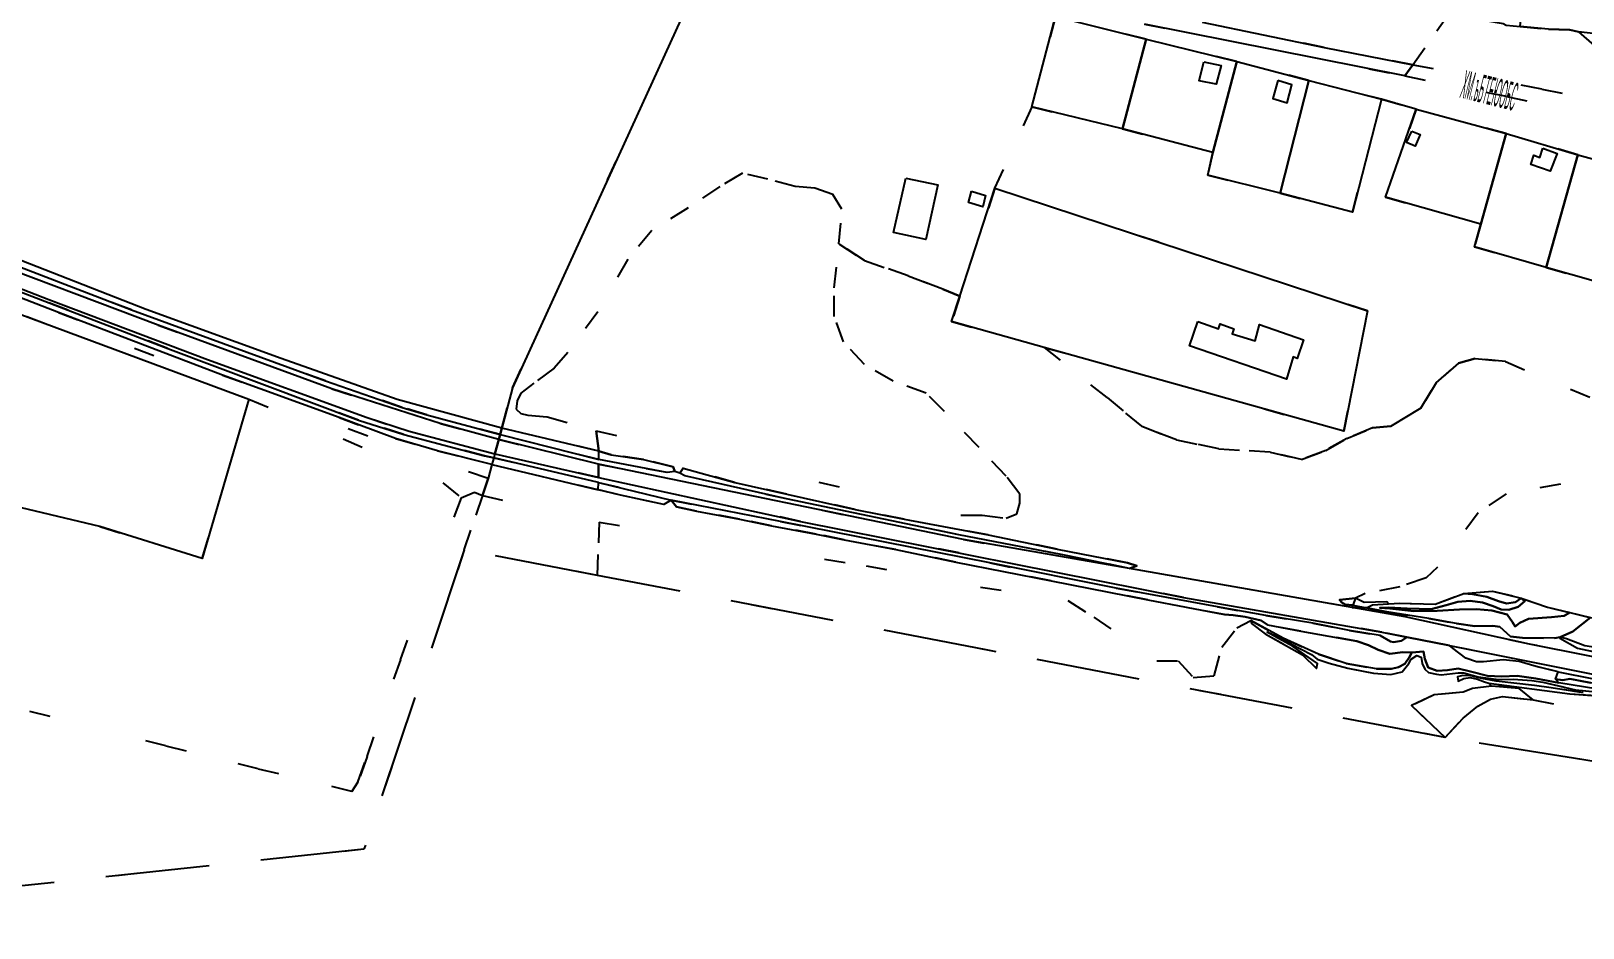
# Model space of a CAD drawing. Extents: x -14.1 to 15.6, y -19 to 8.9.
# Drawn here: x -2.91 to 4.56, y -12.36 to -8.04 of the extents above; entities that cross this region are included whole.
import ezdxf

# ---------------------------------------------------------------- set-up
doc = ezdxf.new("R2010")
doc.units = 0
doc.header["$MEASUREMENT"] = 0
doc.linetypes.add('DASHED', pattern=[0.75, 0.5, -0.25])
doc.linetypes.add('DOT', pattern=[1, 0, -1])
doc.layers.get('0').update_dxf_attribs({"linetype": 'CONTINUOUS'})

msp = doc.modelspace()

# ---------------------------------------------------------------- linework, layer by layer
at = {"color": 7, "linetype": 'Continuous'}
for points in [[(-2.8198, -7.2917), (-2.7028, -7.2187), (-2.6288, -7.1957), (-2.4338, -7.2197), (-1.8138, -7.3957), (-0.9188, -7.6757), (-0.1768, -7.8887), (0.2162, -7.9847), (-0.5948, -9.7577), (-0.6468, -9.9527), (-1.1508, -9.8147), (-1.7078, -9.6177), (-2.3588, -9.3807), (-3.5198, -8.9277), (-3.4218, -8.3907), (-3.3478, -8.1067), (-3.1328, -8.1577), (-3.0438, -8.0847), (-2.9798, -7.9037), (-2.9308, -7.6917), (-2.8868, -7.5407)], [(4.2562, -8.0187), (4.2602, -7.9817), (4.2662, -7.9147), (4.2662, -7.8897), (4.2842, -7.7397), (4.4842, -7.7547), (4.5202, -7.7577), (4.5672, -7.7617), (4.7292, -7.7737), (4.9552, -7.7937), (4.9142, -8.0667), (4.9112, -8.0877), (4.5372, -8.0447), (4.4952, -8.0347), (4.3922, -8.0317)], [(4.2562, -8.0187), (4.2602, -7.9817), (4.2662, -7.9147), (4.2662, -7.8897), (4.2842, -7.7397), (4.4842, -7.7547), (4.5202, -7.7577), (4.5672, -7.7617), (4.7292, -7.7737), (4.9552, -7.7937), (4.9142, -8.0667), (4.9112, -8.0877), (4.5372, -8.0447), (4.4952, -8.0347), (4.3922, -8.0317)], [(2.0192, -7.9707), (2.4552, -8.0787), (2.3422, -8.5117), (1.9052, -8.4057)], [(2.0192, -7.9707), (2.4552, -8.0787), (2.3422, -8.5117), (1.9052, -8.4057)], [(2.4552, -8.0787), (2.8922, -8.1867), (2.7772, -8.6257), (2.3422, -8.5117)], [(2.4552, -8.0787), (2.8922, -8.1867), (2.7772, -8.6257), (2.3422, -8.5117)], [(2.7332, -8.1887), (2.8172, -8.2057), (2.7932, -8.2967), (2.7102, -8.2807)], [(2.8922, -8.1867), (3.2392, -8.2787), (3.1012, -8.8217), (2.7522, -8.7347), (2.7772, -8.6257)], [(2.8922, -8.1867), (3.2392, -8.2787), (3.1012, -8.8217), (2.7522, -8.7347), (2.7772, -8.6257)], [(3.0892, -8.2787), (3.0662, -8.3657), (3.1342, -8.3857), (3.1572, -8.2987)], [(3.2392, -8.2787), (3.5882, -8.3687), (3.4492, -8.9127), (3.1012, -8.8217)], [(3.2392, -8.2787), (3.5882, -8.3687), (3.4492, -8.9127), (3.1012, -8.8217)], [(3.7562, -8.4157), (4.1892, -8.5337), (4.0672, -8.9707), (3.6082, -8.8407)], [(3.7562, -8.4157), (4.1892, -8.5337), (4.0672, -8.9707), (3.6082, -8.8407)], [(3.7342, -8.5217), (3.7752, -8.5377), (3.7512, -8.5947), (3.7092, -8.5777)], [(4.1892, -8.5337), (4.5342, -8.6367), (4.3812, -9.1787), (4.0362, -9.0787), (4.0672, -8.9707)], [(4.1892, -8.5337), (4.5342, -8.6367), (4.3812, -9.1787), (4.0362, -9.0787), (4.0672, -8.9707)], [(-0.6608, -10.0077), (-0.9438, -9.9297), (-1.4648, -9.7637), (-2.3008, -9.4567), (-3.1958, -9.1197), (-4.3788, -8.6537), (-4.4018, -8.7197), (-2.8268, -9.3337), (-2.0638, -9.6217), (-1.2948, -9.9017), (-1.0928, -9.9677), (-0.6798, -10.0757)], [(-0.6548, -9.9837), (-0.6468, -9.9527), (-1.1508, -9.8147), (-1.7078, -9.6177), (-2.3588, -9.3807), (-3.5198, -8.9277), (-4.3598, -8.5997), (-4.3718, -8.6347), (-2.4298, -9.3827), (-1.4958, -9.7247), (-1.1258, -9.8527), (-1.0068, -9.8887)], [(4.3662, -8.6037), (4.4342, -8.6307), (4.4012, -8.7147), (4.3072, -8.6837), (4.3222, -8.6387), (4.3512, -8.6497)], [(4.5342, -8.6367), (4.8812, -8.7307), (4.7272, -9.2767), (4.3812, -9.1787)], [(4.5342, -8.6367), (4.8812, -8.7307), (4.7272, -9.2767), (4.3812, -9.1787)], [(-0.6848, -10.0957), (-0.6938, -10.1277), (-0.9558, -10.0617), (-1.1588, -10.0017), (-1.4298, -9.9017), (-1.9908, -9.6977), (-2.7808, -9.3957), (-4.4168, -8.7617), (-4.4088, -8.7397), (-2.7338, -9.3847), (-2.2548, -9.5687), (-1.3368, -9.9137), (-1.1178, -9.9837), (-0.7298, -10.0857)], [(1.2982, -8.7487), (1.4532, -8.7807), (1.3952, -9.0437), (1.2402, -9.0107)], [(1.7272, -8.7977), (2.5162, -9.0577), (3.5212, -9.3877), (3.4072, -9.9667), (1.9642, -9.5637), (1.5192, -9.4397), (1.5582, -9.3177)], [(1.7272, -8.7977), (2.5162, -9.0577), (3.5212, -9.3877), (3.4072, -9.9667), (1.9642, -9.5637), (1.5192, -9.4397), (1.5582, -9.3177)], [(1.6142, -8.8107), (1.6822, -8.8317), (1.6692, -8.8867), (1.6012, -8.8667)], [(-3.9648, -9.0327), (-1.8638, -9.8127), (-2.0888, -10.5797), (-2.5808, -10.4267), (-3.0598, -10.3117), (-3.1528, -10.2937), (-3.3608, -10.2227), (-4.2638, -9.9827), (-4.4528, -9.9317), (-4.3458, -9.6597)], [(-3.9648, -9.0327), (-1.8638, -9.8127), (-2.0888, -10.5797), (-2.5808, -10.4267), (-3.0598, -10.3117), (-3.1528, -10.2937), (-3.3608, -10.2227), (-4.2638, -9.9827), (-4.4528, -9.9317), (-4.3458, -9.6597)], [(2.7052, -9.4387), (2.8042, -9.4747), (2.8122, -9.4497), (2.8782, -9.4737), (2.8692, -9.4987), (2.9802, -9.5317), (3.0022, -9.4527), (3.2132, -9.5267), (3.1832, -9.6167), (3.1642, -9.6097), (3.1322, -9.7167), (2.6642, -9.5567)], [(-0.6608, -10.0077), (-0.6798, -10.0757), (-0.1808, -10.1907), (-0.1808, -10.1257)], [(-0.6548, -9.9837), (-0.1798, -10.1037), (-0.1798, -10.0627), (-0.6468, -9.9527)], [(-0.1798, -10.1037), (-0.1798, -10.0627), (-0.1198, -10.0807), (0.0362, -10.1037), (0.1792, -10.1387), (0.1862, -10.1607), (0.1492, -10.1667)], [(-0.1818, -10.2497), (-0.1808, -10.2137), (-0.6848, -10.0957), (-0.6938, -10.1277)], [(6.8332, -11.4847), (6.0422, -11.3297), (5.4152, -11.2137), (4.3012, -10.9927), (3.7022, -10.8617), (3.4472, -10.8167), (2.3752, -10.6287), (1.5762, -10.4887), (-0.1808, -10.1257), (-0.1808, -10.1907), (0.7912, -10.4017), (2.6352, -10.7677), (3.5902, -10.9347), (3.7112, -10.9587), (3.9162, -10.9997), (5.4262, -11.3007), (6.2092, -11.4417), (6.8202, -11.5537)], [(0.2102, -10.1687), (0.2262, -10.1457), (0.4762, -10.2137), (0.7252, -10.2707), (1.0542, -10.3437), (1.2912, -10.3907), (1.6952, -10.4667), (2.0272, -10.5347), (2.3662, -10.6007), (2.4112, -10.6157), (2.3752, -10.6287), (2.0702, -10.5657), (1.5532, -10.4657), (0.7242, -10.2937), (0.2352, -10.1827)], [(0.1692, -10.2997), (0.1342, -10.3207), (-0.0748, -10.2747), (-0.1818, -10.2497), (-0.1808, -10.2137)], [(4.4392, -11.1257), (4.3332, -11.1007), (4.2512, -11.0767), (4.1742, -11.0687), (4.0802, -11.0787), (4.0462, -11.0777), (3.9952, -11.0597), (3.9342, -11.0137), (3.9162, -10.9997), (3.7112, -10.9587), (3.6852, -10.9767), (3.6462, -10.9837), (3.6322, -10.9807), (3.5822, -10.9517), (3.4342, -10.9267), (3.2582, -10.8917), (3.0312, -10.8547), (2.7992, -10.8127), (2.3122, -10.7237), (1.7032, -10.6017), (0.6952, -10.4017), (0.1692, -10.2997), (0.1952, -10.3317), (0.2902, -10.3517), (0.4972, -10.3907), (0.6522, -10.4227), (0.8672, -10.4627), (1.0012, -10.4907), (1.2502, -10.5377), (1.5392, -10.5977), (1.9982, -10.6877), (2.4642, -10.7797), (2.8332, -10.8507), (2.8742, -10.8537), (2.9332, -10.8607), (3.0102, -10.8787), (3.0392, -10.8997), (3.2012, -10.9307), (3.4702, -10.9787), (3.5262, -10.9977), (3.5732, -11.0207), (3.6292, -11.0397), (3.6922, -11.0307), (3.7342, -11.0327), (3.7912, -11.0287), (3.7972, -11.0637), (3.8142, -11.1047), (3.8562, -11.1207), (3.9072, -11.1177), (3.9582, -11.1107), (4.0172, -11.1247), (4.0992, -11.1447), (4.1672, -11.1487), (4.2412, -11.1447), (4.3322, -11.1587), (4.4432, -11.1797), (4.4272, -11.1617)], [(3.5172, -10.8177), (3.5462, -10.8037), (3.6232, -10.7987), (3.6772, -10.7957), (3.8472, -10.7997), (3.9852, -10.7487), (4.0262, -10.7517), (4.0962, -10.7647), (4.1522, -10.7857), (4.1902, -10.7977), (4.2342, -10.7907), (4.2612, -10.7707), (4.2792, -10.7857), (4.2472, -10.8137), (4.2022, -10.8277), (4.1642, -10.8267), (4.1262, -10.8097), (4.0752, -10.7917), (4.0152, -10.7847), (3.9562, -10.7897), (3.9002, -10.8047), (3.8282, -10.8247), (3.7122, -10.8207), (3.6222, -10.8157), (3.5812, -10.8187), (3.6292, -10.8217), (3.7452, -10.8347), (3.8562, -10.8327), (3.9642, -10.8257), (4.0462, -10.8247), (4.1192, -10.8307), (4.1942, -10.8497), (4.2202, -10.8877), (4.2322, -10.9077), (4.2542, -10.8897), (4.2962, -10.8707), (4.4072, -10.8627), (4.4682, -10.8567), (4.4952, -10.8407), (4.5952, -10.8647), (4.5092, -10.9317), (4.4482, -10.9587), (4.4222, -10.9647), (4.2682, -10.9627), (4.2092, -10.9557), (4.1592, -10.9087), (4.1252, -10.9047), (4.0382, -10.9067), (3.9492, -10.8937), (3.8162, -10.8697), (3.6152, -10.8367)], [(4.1232, -10.7377), (4.2612, -10.7707), (4.2342, -10.7907), (4.1902, -10.7977), (4.1522, -10.7857), (4.0962, -10.7647), (4.0262, -10.7517), (3.9852, -10.7487)], [(3.4512, -10.8047), (3.4132, -10.8017), (3.3972, -10.7927), (3.3872, -10.7787), (3.4632, -10.7707)], [(3.4512, -10.8047), (3.5172, -10.8177), (3.5462, -10.8037), (3.6232, -10.7987), (3.6142, -10.7887), (3.5052, -10.7917), (3.4632, -10.7707)], [(4.2612, -10.7707), (4.3882, -10.8147), (4.4952, -10.8407), (4.4682, -10.8567), (4.4072, -10.8627), (4.2962, -10.8707), (4.2542, -10.8897), (4.2322, -10.9077), (4.2202, -10.8877), (4.1942, -10.8497), (4.1192, -10.8307), (4.0462, -10.8247), (3.9642, -10.8257), (3.8562, -10.8327), (3.7452, -10.8347), (3.6292, -10.8217), (3.5812, -10.8187), (3.6222, -10.8157), (3.7122, -10.8207), (3.8282, -10.8247), (3.9002, -10.8047), (3.9562, -10.7897), (4.0152, -10.7847), (4.0752, -10.7917), (4.1262, -10.8097), (4.1642, -10.8267), (4.2022, -10.8277), (4.2472, -10.8137), (4.2792, -10.7857)], [(4.5952, -10.8647), (5.1902, -10.9777), (5.1672, -11.0177), (5.1392, -11.0437), (5.0472, -11.0877), (4.8552, -11.0487), (4.6632, -11.0157), (4.5672, -11.0007), (4.4792, -10.9677), (4.4482, -10.9587), (4.5092, -10.9317)], [(6.8172, -11.5817), (6.8142, -11.6047), (6.6302, -11.5697), (6.0752, -11.4657), (5.6952, -11.3927), (5.2642, -11.3147), (4.8172, -11.2207), (4.4962, -11.1597), (4.4622, -11.1657), (4.4272, -11.1617), (4.4392, -11.1257), (4.9332, -11.2247), (5.2602, -11.2867), (5.8512, -11.4037), (6.3672, -11.4987)], [(3.8952, -11.4427), (3.9822, -11.3487), (4.0532, -11.2917), (4.1142, -11.2577), (4.1712, -11.2457), (4.3192, -11.2617), (4.2522, -11.2057), (4.1182, -11.1947), (4.0272, -11.2067), (3.9812, -11.2237), (3.8422, -11.2367), (3.7332, -11.2887)]]:
    msp.add_lwpolyline(points, close=True, dxfattribs=at)
at = {"color": 6, "linetype": 'DASHED'}
msp.add_lwpolyline([(6.7742, -11.9067), (3.8952, -11.4427), (-0.1858, -10.6617), (-0.8268, -10.5387), (-1.3098, -11.9807), (-4.8508, -12.3597), (-5.6578, -12.1317), (-5.8118, -12.0887), (-5.8548, -12.0757), (-6.2408, -11.9667), (-7.3448, -11.6547), (-6.4758, -9.6717), (-4.5418, -9.1347), (-8.3978, -7.3377)], dxfattribs=at)
at = {"color": 7, "linetype": 'DOT'}
for points in [[(4.8812, -8.7307), (4.5342, -8.6367), (4.1892, -8.5337), (3.7562, -8.4157), (3.6542, -8.3877), (3.5882, -8.3687), (3.2392, -8.2787), (2.8922, -8.1867), (2.4552, -8.0787), (2.0192, -7.9707), (1.9052, -8.4057), (1.7272, -8.7977), (1.5582, -9.3177), (1.4772, -9.2837), (1.3102, -9.2187), (1.1002, -9.1457), (0.9762, -9.0657), (0.9912, -8.8987), (0.9472, -8.8267), (0.8602, -8.7977), (0.7662, -8.7897), (0.6352, -8.7537), (0.5122, -8.7247), (0.4032, -8.7897), (0.2512, -8.8917), (0.0762, -9.0007), (-0.0398, -9.1387), (-0.1848, -9.3927), (-0.3288, -9.5877), (-0.3948, -9.6637), (-0.4928, -9.7367), (-0.5548, -9.7847), (-0.5728, -9.8207), (-0.5768, -9.8607), (-0.5548, -9.8827), (-0.5218, -9.8897), (-0.4278, -9.8977), (-0.1918, -9.9657), (-0.1798, -10.0627), (-0.6468, -9.9527), (-0.5948, -9.7577), (0.2162, -7.9847)], [(3.9132, -7.9587), (3.7392, -8.2027), (3.3132, -8.1197), (2.7262, -7.9977)], [(4.8672, -8.4207), (4.3602, -8.3197), (3.7392, -8.2027), (3.9132, -7.9587), (3.9752, -7.9757), (4.0892, -7.9897), (4.1742, -8.0037), (4.1882, -8.0117), (4.2562, -8.0187), (4.3922, -8.0317), (4.4952, -8.0347), (4.5372, -8.0447), (4.6842, -8.1717)], [(2.4482, -8.0077), (3.7012, -8.2567), (4.1902, -8.3557), (5.2342, -8.5717)], [(4.9112, -8.0877), (4.5372, -8.0447), (4.6842, -8.1717)], [(5.2342, -8.5717), (4.1902, -8.3557), (3.7012, -8.2567), (3.7392, -8.2027), (4.3602, -8.3197), (4.8672, -8.4207)], [(4.5912, -9.8057), (4.1852, -9.6317), (4.0402, -9.6177), (3.9602, -9.6397), (3.8512, -9.7337), (3.7782, -9.8567), (3.6332, -9.9437), (3.5462, -9.9517), (3.4222, -10.0017), (3.3202, -10.0597), (3.2042, -10.1037), (3.0522, -10.0677), (2.8052, -10.0527), (2.6022, -10.0097), (2.4352, -9.9437), (2.2682, -9.8057), (1.9642, -9.5637), (3.4072, -9.9667), (3.5212, -9.3877), (2.5162, -9.0577), (1.7272, -8.7977), (1.9052, -8.4057), (2.3422, -8.5117), (2.7772, -8.6257), (2.7522, -8.7347), (3.1012, -8.8217), (3.4492, -8.9127), (3.5882, -8.3687), (3.7562, -8.4157), (3.6082, -8.8407), (4.0672, -8.9707), (4.0362, -9.0787), (4.3812, -9.1787), (4.7272, -9.2767)], [(-3.9648, -9.0327), (-1.8638, -9.8127), (-1.4108, -10.0037), (-0.9308, -10.2157), (-0.8428, -10.2877), (-0.7778, -10.2617), (-0.7398, -10.2767), (-0.7118, -10.1957), (-1.2918, -9.9917), (-3.9548, -8.9877)], [(4.9102, -10.2007), (4.4502, -10.2227), (4.1882, -10.2697), (4.0542, -10.3607), (3.8582, -10.6217), (3.8042, -10.6727), (3.6772, -10.7167), (3.5102, -10.7487), (3.4632, -10.7707), (3.3872, -10.7787), (3.3972, -10.7927), (3.4132, -10.8017), (3.4512, -10.8047), (3.4472, -10.8167), (2.3752, -10.6287), (2.4112, -10.6157), (2.3662, -10.6007), (2.0272, -10.5347), (1.6952, -10.4667), (1.2912, -10.3907), (1.0542, -10.3437), (0.7252, -10.2707), (0.4762, -10.2137), (0.2262, -10.1457), (0.2102, -10.1687), (0.1862, -10.1607), (0.1792, -10.1387), (0.0362, -10.1037), (-0.1198, -10.0807), (-0.1798, -10.0627), (-0.1918, -9.9657), (1.5642, -10.3717), (1.6662, -10.3717), (1.7822, -10.3867), (1.8332, -10.3647), (1.8472, -10.3137), (1.8472, -10.2707), (1.7822, -10.1837), (1.6512, -10.0457), (1.4842, -9.8717), (1.3972, -9.7847), (1.2372, -9.7267), (1.1002, -9.6467), (0.9982, -9.5377), (0.9542, -9.4147), (0.9542, -9.2767), (0.9762, -9.0657), (1.1002, -9.1457), (1.3102, -9.2187), (1.4772, -9.2837), (1.5582, -9.3177), (1.5192, -9.4397), (1.9642, -9.5637), (2.2682, -9.8057), (2.4352, -9.9437), (2.6022, -10.0097), (2.8052, -10.0527), (3.0522, -10.0677), (3.2042, -10.1037), (3.3202, -10.0597), (3.4222, -10.0017), (3.5462, -9.9517), (3.6332, -9.9437), (3.7782, -9.8567), (3.8512, -9.7337), (3.9602, -9.6397), (4.0402, -9.6177), (4.1852, -9.6317), (4.5912, -9.8057)], [(-3.0598, -10.3117), (-2.5808, -10.4267), (-2.0888, -10.5797), (-1.8638, -9.8127), (-1.4108, -10.0037), (-0.9308, -10.2157), (-0.8428, -10.2877), (-1.1348, -11.0677), (-1.2948, -11.5337), (-1.3388, -11.6577), (-1.3678, -11.7017), (-1.8188, -11.5927), (-2.2638, -11.4827), (-2.9198, -11.3157)], [(4.9102, -10.2007), (4.4502, -10.2227), (4.1882, -10.2697), (4.0542, -10.3607), (3.8582, -10.6217), (3.8042, -10.6727), (3.6772, -10.7167), (3.5102, -10.7487), (3.4632, -10.7707), (3.4512, -10.8047), (3.4472, -10.8167), (3.5172, -10.8177), (3.5462, -10.8037), (3.6232, -10.7987), (3.6772, -10.7957), (3.8472, -10.7997), (3.9852, -10.7487), (4.1232, -10.7377), (4.2612, -10.7707), (4.3882, -10.8147), (4.4952, -10.8407), (4.5952, -10.8647)], [(-2.9198, -11.3157), (-2.2638, -11.4827), (-1.8188, -11.5927), (-1.3678, -11.7017), (-1.3388, -11.6577), (-1.2948, -11.5337), (-1.1348, -11.0677), (-0.8428, -10.2877), (-0.7778, -10.2617), (-0.7398, -10.2767), (-0.8268, -10.5387), (-1.3098, -11.9807), (-4.8508, -12.3597)], [(4.5602, -11.2267), (4.4062, -11.2037), (4.3252, -11.1917), (4.1412, -11.1707), (4.0722, -11.1577), (4.0202, -11.1457), (3.9802, -11.1437), (3.9552, -11.1497), (3.9572, -11.1707), (3.9852, -11.1577), (4.0162, -11.1537), (4.0512, -11.1607), (4.0852, -11.1737), (4.1052, -11.1807), (4.1182, -11.1947), (4.0272, -11.2067), (3.9812, -11.2237), (3.8422, -11.2367), (3.7332, -11.2887), (3.8952, -11.4427), (-0.1858, -10.6617), (-0.1778, -10.4057), (1.1072, -10.6157), (1.6582, -10.7177), (2.0792, -10.7827), (2.2032, -10.8627), (2.5072, -11.0727), (2.6092, -11.0727), (2.6822, -11.1527), (2.7832, -11.1457), (2.8202, -11.0077), (2.8922, -10.9137), (2.9592, -10.8787), (2.9632, -10.8927), (3.0282, -10.9427), (3.2092, -11.0447), (3.2752, -11.1097), (3.2802, -11.0867), (3.1602, -11.0027), (3.0382, -10.9357), (3.0522, -10.9397), (3.2512, -11.0427), (3.2792, -11.0657), (3.3362, -11.0837), (3.4272, -11.1087), (3.5502, -11.1327), (3.6332, -11.1387), (3.6882, -11.1267), (3.7212, -11.0857), (3.7322, -11.0657), (3.7592, -11.0477), (3.7802, -11.0557), (3.7852, -11.0857), (3.7982, -11.1137), (3.8152, -11.1287), (3.8532, -11.1377), (3.8762, -11.1407), (3.9572, -11.1307), (3.9852, -11.1307), (4.0542, -11.1507), (4.1532, -11.1637), (4.2232, -11.1617), (4.3132, -11.1687), (4.3652, -11.1767), (4.5232, -11.2127), (4.6852, -11.2297)], [(5.4152, -11.2137), (4.3012, -10.9927), (3.7022, -10.8617), (3.4472, -10.8167), (3.5172, -10.8177), (3.6152, -10.8367), (3.8162, -10.8697), (3.9492, -10.8937), (4.0382, -10.9067), (4.1252, -10.9047), (4.1592, -10.9087), (4.2092, -10.9557), (4.2682, -10.9627), (4.4222, -10.9647), (4.4482, -10.9587), (4.4472, -10.9637), (4.5322, -11.0117), (4.6442, -11.0367)]]:
    msp.add_lwpolyline(points, dxfattribs=at)
at = {"color": 7, "linetype": 'Continuous'}
for points in [[(2.7262, -7.9977), (3.3132, -8.1197), (3.7392, -8.2027), (3.7012, -8.2567), (2.4482, -8.0077)], [(4.5602, -11.2267), (4.4062, -11.2037), (4.3252, -11.1917), (4.1412, -11.1707), (4.0722, -11.1577), (4.0202, -11.1457), (3.9802, -11.1437), (3.9552, -11.1497), (3.9572, -11.1707), (3.9852, -11.1577), (4.0162, -11.1537), (4.0512, -11.1607), (4.0852, -11.1737), (4.1052, -11.1807), (4.4962, -11.2317), (5.0052, -11.2707), (4.4432, -11.1797), (4.3322, -11.1587), (4.2412, -11.1447), (4.1672, -11.1487), (4.0992, -11.1447), (4.0172, -11.1247), (3.9582, -11.1107), (3.9072, -11.1177), (3.8562, -11.1207), (3.8142, -11.1047), (3.7972, -11.0637), (3.7912, -11.0287), (3.7342, -11.0327), (3.7222, -11.0577), (3.7012, -11.0877), (3.6702, -11.1037), (3.6362, -11.1117), (3.5652, -11.1117), (3.4192, -11.0857), (3.2862, -11.0417), (3.1152, -10.9637), (2.9592, -10.8787), (2.9632, -10.8927), (3.0282, -10.9427), (3.2092, -11.0447), (3.2752, -11.1097), (3.2802, -11.0867), (3.1602, -11.0027), (3.0382, -10.9357), (3.0522, -10.9397), (3.2512, -11.0427), (3.2792, -11.0657), (3.3362, -11.0837), (3.4272, -11.1087), (3.5502, -11.1327), (3.6332, -11.1387), (3.6882, -11.1267), (3.7212, -11.0857), (3.7322, -11.0657), (3.7592, -11.0477), (3.7802, -11.0557), (3.7852, -11.0857), (3.7982, -11.1137), (3.8152, -11.1287), (3.8532, -11.1377), (3.8762, -11.1407), (3.9572, -11.1307), (3.9852, -11.1307), (4.0542, -11.1507), (4.1532, -11.1637), (4.2232, -11.1617), (4.3132, -11.1687), (4.3652, -11.1767), (4.5232, -11.2127), (4.6852, -11.2297)], [(4.5672, -11.0007), (4.4792, -10.9677), (4.4482, -10.9587), (4.4472, -10.9637), (4.5322, -11.0117), (4.6442, -11.0367)]]:
    msp.add_lwpolyline(points, dxfattribs=at)
at = {"color": 7, "linetype": 'DOT'}
for points in [[(-4.3788, -8.6537), (-3.1958, -9.1197), (-2.3008, -9.4567), (-1.4648, -9.7637), (-0.9438, -9.9297), (-0.6608, -10.0077), (-0.6548, -9.9837), (-1.0068, -9.8887), (-1.1258, -9.8527), (-1.4958, -9.7247), (-2.4298, -9.3827), (-4.3718, -8.6347)], [(-4.4018, -8.7197), (-2.8268, -9.3337), (-2.0638, -9.6217), (-1.2948, -9.9017), (-1.0928, -9.9677), (-0.6798, -10.0757), (-0.6848, -10.0957), (-0.7298, -10.0857), (-1.1178, -9.9837), (-1.3368, -9.9137), (-2.2548, -9.5687), (-2.7338, -9.3847), (-4.4088, -8.7397)], [(-0.4278, -9.8977), (-0.1918, -9.9657), (1.5642, -10.3717), (1.6662, -10.3717), (1.7822, -10.3867), (1.8332, -10.3647), (1.8472, -10.3137), (1.8472, -10.2707), (1.7822, -10.1837), (1.6512, -10.0457), (1.4842, -9.8717), (1.3972, -9.7847), (1.2372, -9.7267), (1.1002, -9.6467), (0.9982, -9.5377), (0.9542, -9.4147), (0.9542, -9.2767), (0.9762, -9.0657), (0.9912, -8.8987), (0.9472, -8.8267), (0.8602, -8.7977), (0.7662, -8.7897), (0.6352, -8.7537), (0.5122, -8.7247), (0.4032, -8.7897), (0.2512, -8.8917), (0.0762, -9.0007), (-0.0398, -9.1387), (-0.1848, -9.3927), (-0.3288, -9.5877), (-0.3948, -9.6637), (-0.4928, -9.7367), (-0.5548, -9.7847), (-0.5728, -9.8207), (-0.5768, -9.8607), (-0.5768, -9.8607), (-0.5548, -9.8827), (-0.5218, -9.8897)], [(-4.4168, -8.7617), (-2.7808, -9.3957), (-1.9908, -9.6977), (-1.4298, -9.9017), (-1.1588, -10.0017), (-0.9558, -10.0617), (-0.6938, -10.1277), (-0.7118, -10.1957), (-1.2918, -9.9917), (-3.9548, -8.9877), (-4.0618, -8.9787), (-4.4358, -8.8167)], [(-0.6608, -10.0077), (-0.1808, -10.1257), (1.5762, -10.4887), (2.3752, -10.6287), (2.0702, -10.5657), (1.5532, -10.4657), (0.7242, -10.2937), (0.2352, -10.1827), (0.2102, -10.1687), (0.1862, -10.1607), (0.1492, -10.1667), (-0.1798, -10.1037), (-0.6548, -9.9837)], [(-0.6848, -10.0957), (-0.1808, -10.2137), (0.1692, -10.2997), (0.6952, -10.4017), (1.7032, -10.6017), (2.3122, -10.7237), (2.7992, -10.8127), (3.0312, -10.8547), (3.2582, -10.8917), (3.4342, -10.9267), (3.5822, -10.9517), (3.6322, -10.9807), (3.6462, -10.9837), (3.6852, -10.9767), (3.7112, -10.9587), (3.5902, -10.9347), (2.6352, -10.7677), (0.7912, -10.4017), (-0.1808, -10.1907), (-0.6798, -10.0757)], [(-0.6938, -10.1277), (-0.7118, -10.1957), (-0.7398, -10.2767), (-0.1778, -10.4057), (1.1072, -10.6157), (1.6582, -10.7177), (2.0792, -10.7827), (2.2032, -10.8627), (2.5072, -11.0727), (2.6092, -11.0727), (2.6822, -11.1527), (2.7832, -11.1457), (2.8202, -11.0077), (2.8922, -10.9137), (2.9592, -10.8787), (3.1152, -10.9637), (3.2862, -11.0417), (3.4192, -11.0857), (3.5652, -11.1117), (3.6362, -11.1117), (3.6702, -11.1037), (3.7012, -11.0877), (3.7222, -11.0577), (3.7342, -11.0327), (3.6922, -11.0307), (3.6292, -11.0397), (3.5732, -11.0207), (3.5262, -10.9977), (3.4702, -10.9787), (3.2012, -10.9307), (3.0392, -10.8997), (3.0102, -10.8787), (2.9332, -10.8607), (2.8742, -10.8537), (2.8332, -10.8507), (2.4642, -10.7797), (1.9982, -10.6877), (1.5392, -10.5977), (1.2502, -10.5377), (1.0012, -10.4907), (0.8672, -10.4627), (0.6522, -10.4227), (0.4972, -10.3907), (0.2902, -10.3517), (0.1952, -10.3317), (0.1692, -10.2997), (0.1342, -10.3207), (-0.0748, -10.2747), (-0.1818, -10.2497)], [(-0.1778, -10.4057), (-0.1858, -10.6617), (-0.8268, -10.5387), (-0.7398, -10.2767)], [(3.4512, -10.8047), (3.5172, -10.8177), (3.4472, -10.8167)], [(6.8202, -11.5537), (6.8172, -11.5817), (6.3672, -11.4987), (5.8512, -11.4037), (5.2602, -11.2867), (4.9332, -11.2247), (4.4392, -11.1257), (4.3332, -11.1007), (4.2512, -11.0767), (4.1742, -11.0687), (4.0802, -11.0787), (4.0462, -11.0777), (3.9952, -11.0597), (3.9342, -11.0137), (3.9162, -10.9997), (5.4262, -11.3007), (6.2092, -11.4417)], [(6.8142, -11.6047), (6.7992, -11.7097), (6.2892, -11.6127), (5.6872, -11.5187), (5.0192, -11.3957), (4.3192, -11.2617), (4.2522, -11.2057), (4.1182, -11.1947), (4.1052, -11.1807), (4.4962, -11.2317), (5.0052, -11.2707), (4.4432, -11.1797), (4.4272, -11.1617), (4.4622, -11.1657), (4.4962, -11.1597), (4.8172, -11.2207), (5.2642, -11.3147), (5.6952, -11.3927), (6.0752, -11.4657), (6.6302, -11.5697)], [(6.7992, -11.7097), (6.7742, -11.9067), (3.8952, -11.4427), (3.9822, -11.3487), (4.0532, -11.2917), (4.1142, -11.2577), (4.1712, -11.2457), (4.3192, -11.2617), (5.0192, -11.3957), (5.6872, -11.5187), (6.2892, -11.6127)]]:
    msp.add_lwpolyline(points, close=True, dxfattribs=at)

# ---------------------------------------------------------------- texts
at = {"color": 7, "width": 0.181818}
msp.add_text('ХМ.ъБТЕЮОБС', height=0.135, rotation=346, dxfattribs=at).set_placement((3.9626, -8.3597))

doc.saveas('drawing.dxf')
